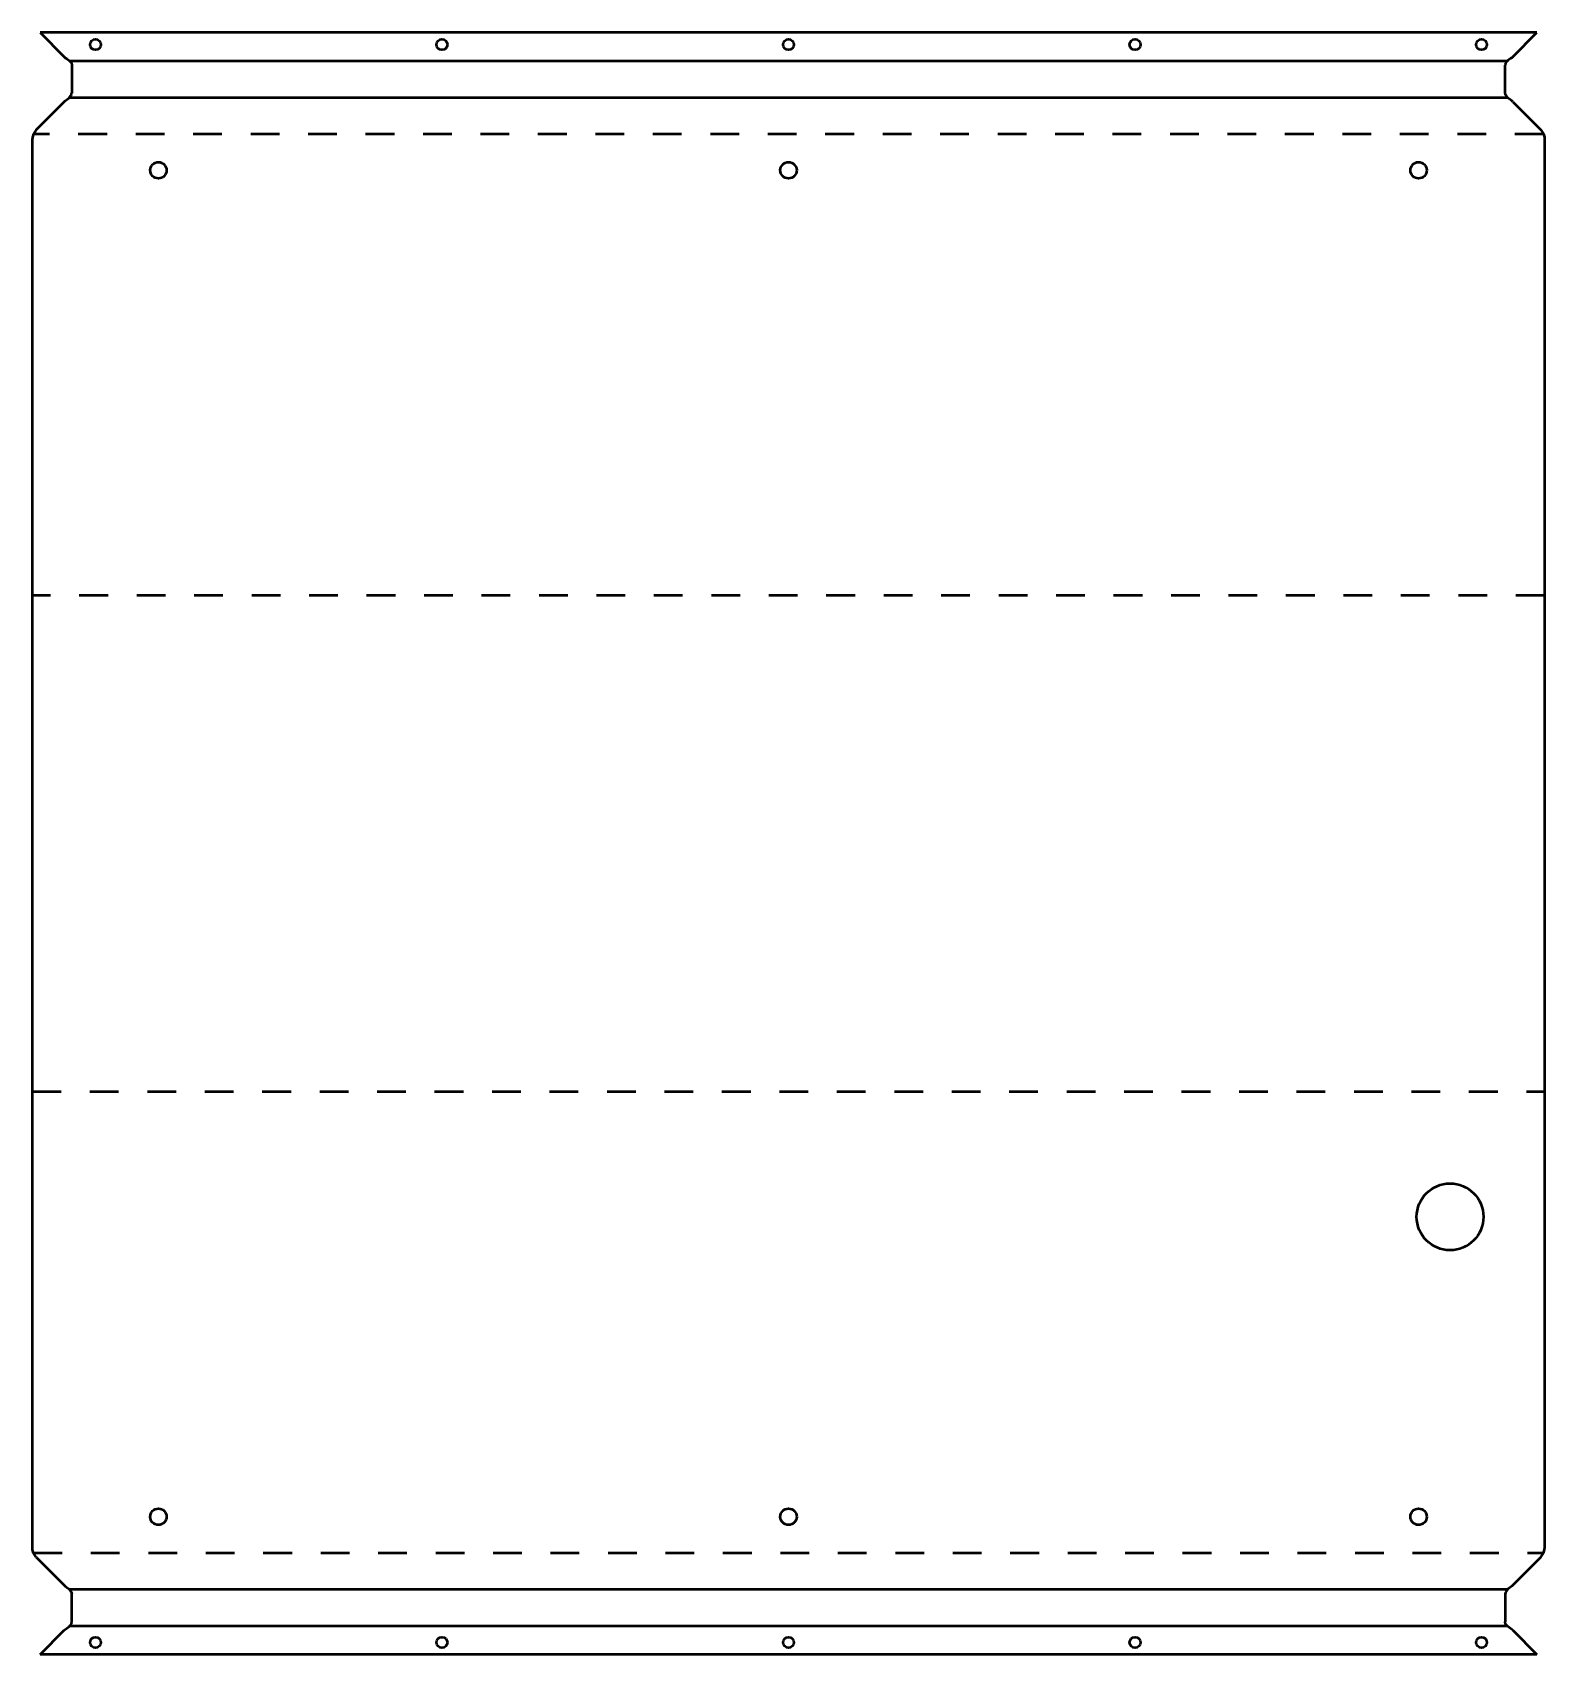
# Model space of a CAD drawing. Header units: inches. Extents: x 0 to 24, y -1.7 to 24.1.
import ezdxf

# ---------------------------------------------------------------- set-up
doc = ezdxf.new("R2010")
doc.units = ezdxf.units.IN
doc.header["$MEASUREMENT"] = 0
doc.linetypes.add('Dashed Space', pattern=[0.912, 0.456, -0.456])
for name, color, linetype, lineweight in [('IV_BEND', 3, 'Continuous', 50), ('IV_BEND_DOWN', 3, 'Dashed Space', 50), ('IV_EXTERIOR_PROFILES', 7, 'Continuous', 50), ('IV_INTERIOR_PROFILES', 7, 'Continuous', 50)]:
    doc.layers.add(name, color=color, linetype=linetype, lineweight=lineweight)

msp = doc.modelspace()

# ---------------------------------------------------------------- linework, layer by layer
at = {"layer": 'IV_BEND'}
for p, q in [((0.591, 23.611), (23.409, 23.611)), ((0.584, 23.03), (23.416, 23.03)), ((23.416, -0.649), (0.584, -0.649)), ((23.409, -1.229), (0.591, -1.229))]:
    msp.add_line(p, q, dxfattribs=at)
at = {"layer": 'IV_BEND_DOWN'}
for p, q in [((23.984, 22.449), (0.016, 22.449)), ((24, 15.129), (0, 15.129)), ((0, 7.253), (24, 7.253)), ((0.016, -0.068), (23.984, -0.068))]:
    msp.add_line(p, q, dxfattribs=at)
at = {"layer": 'IV_EXTERIOR_PROFILES'}
for p, q in [((0.12, 24.064), (0.505, 23.679)), ((23.88, 24.064), (0.12, 24.064)), ((23.495, 23.679), (23.88, 24.064)), ((0.505, 23.679), (0.522, 23.663)), ((0.522, 23.663), (0.541, 23.649)), ((0.541, 23.649), (0.561, 23.634)), ((0.561, 23.634), (0.581, 23.62)), ((0.581, 23.62), (0.598, 23.604)), ((0.598, 23.604), (0.606, 23.596)), ((0.606, 23.596), (0.612, 23.587)), ((0.612, 23.587), (0.618, 23.577)), ((0.618, 23.577), (0.622, 23.566)), ((0.622, 23.566), (0.624, 23.555)), ((0.624, 23.555), (0.625, 23.543)), ((0.625, 23.543), (0.625, 23.098)), ((23.376, 23.555), (23.375, 23.543)), ((23.375, 23.098), (23.375, 23.543)), ((23.378, 23.566), (23.376, 23.555)), ((23.382, 23.577), (23.378, 23.566)), ((23.388, 23.587), (23.382, 23.577)), ((23.394, 23.596), (23.388, 23.587)), ((23.402, 23.604), (23.394, 23.596)), ((23.419, 23.62), (23.402, 23.604)), ((23.439, 23.634), (23.419, 23.62)), ((23.459, 23.649), (23.439, 23.634)), ((23.478, 23.663), (23.459, 23.649)), ((23.495, 23.679), (23.478, 23.663)), ((0.06, 22.517), (0.505, 22.962)), ((0.505, 22.962), (0.522, 22.978)), ((0.522, 22.978), (0.54, 22.993)), ((0.54, 22.993), (0.576, 23.023)), ((0.576, 23.023), (0.592, 23.039)), ((0.592, 23.039), (0.606, 23.056)), ((0.606, 23.056), (0.612, 23.066)), ((0.612, 23.066), (0.618, 23.076)), ((0.618, 23.076), (0.622, 23.087)), ((0.622, 23.087), (0.625, 23.098)), ((23.378, 23.087), (23.375, 23.098)), ((23.382, 23.076), (23.378, 23.087)), ((23.388, 23.066), (23.382, 23.076)), ((23.394, 23.056), (23.388, 23.066)), ((23.408, 23.039), (23.394, 23.056)), ((23.424, 23.023), (23.408, 23.039)), ((23.46, 22.993), (23.424, 23.023)), ((23.478, 22.978), (23.46, 22.993)), ((23.495, 22.962), (23.478, 22.978)), ((23.495, 22.962), (23.94, 22.517)), ((0.001, 22.4), (0, 22.381)), ((0.005, 22.419), (0.001, 22.4)), ((0.011, 22.437), (0.005, 22.419)), ((0.018, 22.454), (0.011, 22.437)), ((0.027, 22.471), (0.018, 22.454)), ((0.037, 22.487), (0.027, 22.471)), ((0.048, 22.502), (0.037, 22.487)), ((0.06, 22.517), (0.048, 22.502)), ((23.94, 22.517), (23.952, 22.502)), ((23.952, 22.502), (23.963, 22.487)), ((23.963, 22.487), (23.973, 22.471)), ((23.973, 22.471), (23.982, 22.454)), ((23.982, 22.454), (23.989, 22.437)), ((23.989, 22.437), (23.995, 22.419)), ((23.995, 22.419), (23.999, 22.4)), ((23.999, 22.4), (24, 22.381)), ((0, 0), (0, 22.381)), ((24, 22.381), (24, 0)), ((0.001, -0.019), (0, 0)), ((0.005, -0.037), (0.001, -0.019)), ((0.011, -0.055), (0.005, -0.037)), ((0.018, -0.073), (0.011, -0.055)), ((0.027, -0.089), (0.018, -0.073)), ((0.037, -0.105), (0.027, -0.089)), ((0.048, -0.121), (0.037, -0.105)), ((0.06, -0.136), (0.048, -0.121)), ((0.06, -0.136), (0.505, -0.581)), ((23.495, -0.581), (23.94, -0.136)), ((23.94, -0.136), (23.952, -0.121)), ((23.952, -0.121), (23.963, -0.105)), ((23.963, -0.105), (23.973, -0.089)), ((23.973, -0.089), (23.982, -0.073)), ((23.982, -0.073), (23.989, -0.055)), ((23.989, -0.055), (23.995, -0.037)), ((23.995, -0.037), (23.999, -0.019)), ((23.999, -0.019), (24, 0)), ((0.505, -0.581), (0.522, -0.596)), ((0.522, -0.596), (0.54, -0.611)), ((0.54, -0.611), (0.576, -0.641)), ((0.576, -0.641), (0.592, -0.657)), ((0.592, -0.657), (0.606, -0.675)), ((0.606, -0.675), (0.612, -0.684)), ((0.612, -0.684), (0.618, -0.694)), ((0.618, -0.694), (0.622, -0.705)), ((0.622, -0.705), (0.625, -0.716)), ((0.625, -1.161), (0.625, -0.716)), ((23.378, -0.705), (23.375, -0.716)), ((23.375, -0.716), (23.375, -1.161)), ((23.382, -0.694), (23.378, -0.705)), ((23.388, -0.684), (23.382, -0.694)), ((23.394, -0.675), (23.388, -0.684)), ((23.408, -0.657), (23.394, -0.675)), ((23.424, -0.641), (23.408, -0.657)), ((23.46, -0.611), (23.424, -0.641)), ((23.478, -0.596), (23.46, -0.611)), ((23.495, -0.581), (23.478, -0.596)), ((0.505, -1.297), (0.522, -1.282)), ((0.522, -1.282), (0.541, -1.267)), ((0.541, -1.267), (0.561, -1.253)), ((0.561, -1.253), (0.581, -1.238)), ((0.581, -1.238), (0.598, -1.223)), ((0.598, -1.223), (0.606, -1.214)), ((0.606, -1.214), (0.612, -1.205)), ((0.612, -1.205), (0.618, -1.195)), ((0.618, -1.195), (0.622, -1.185)), ((0.622, -1.185), (0.624, -1.174)), ((0.624, -1.174), (0.625, -1.161)), ((23.376, -1.174), (23.375, -1.161)), ((23.378, -1.185), (23.376, -1.174)), ((23.382, -1.195), (23.378, -1.185)), ((23.388, -1.205), (23.382, -1.195)), ((23.394, -1.214), (23.388, -1.205)), ((23.402, -1.223), (23.394, -1.214)), ((23.419, -1.238), (23.402, -1.223)), ((23.439, -1.253), (23.419, -1.238)), ((23.459, -1.267), (23.439, -1.253)), ((23.478, -1.282), (23.459, -1.267)), ((23.495, -1.297), (23.478, -1.282)), ((0.12, -1.682), (0.505, -1.297)), ((23.495, -1.297), (23.88, -1.682)), ((23.88, -1.682), (0.12, -1.682))]:
    msp.add_line(p, q, dxfattribs=at)
at = {"layer": 'IV_INTERIOR_PROFILES'}
for centre, radius in [((1, 23.871), 0.086), ((6.5, 23.871), 0.086), ((12, 23.871), 0.086), ((17.5, 23.871), 0.086), ((23, 23.871), 0.086), ((2, 21.876), 0.13), ((12, 21.876), 0.13), ((22, 21.876), 0.13), ((22.5, 5.265), 0.53), ((2, 0.505), 0.13), ((12, 0.505), 0.13), ((22, 0.505), 0.13), ((1, -1.49), 0.086), ((6.5, -1.49), 0.086), ((12, -1.49), 0.086), ((17.5, -1.49), 0.086), ((23, -1.49), 0.086)]:
    msp.add_circle(centre, radius, dxfattribs=at)

doc.saveas('drawing.dxf')
